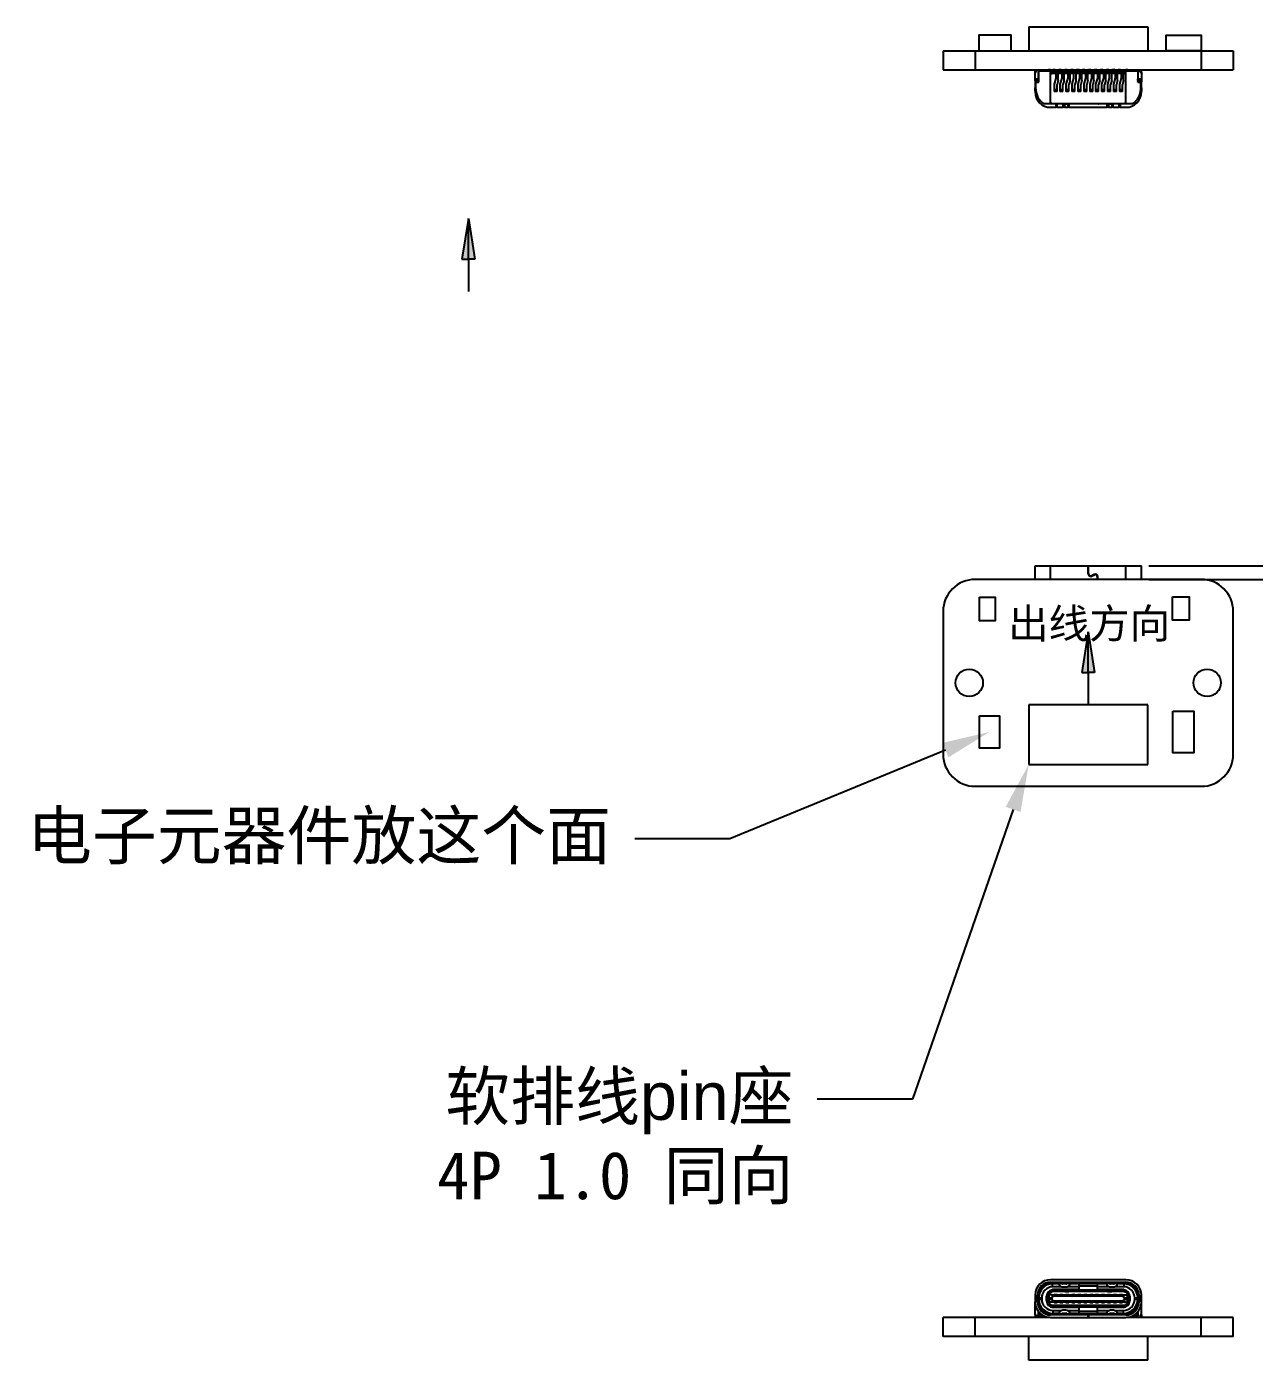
# Model space of a CAD drawing. Header units: millimetres. Extents: x 2210 to 4733, y 577 to 1929.
# Drawn here: x 2210.2 to 2313.4, y 1560.4 to 1673.6 of the extents above; entities that cross this region are included whole.
import ezdxf
from ezdxf import colors
from ezdxf.entities.mleader import LeaderData, LeaderLine
from ezdxf.math import Vec2, Vec3

# ---------------------------------------------------------------- set-up
doc = ezdxf.new("R2010")
doc.units = ezdxf.units.MM
doc.styles.get("Standard").update_dxf_attribs({"font": 'arial.ttf'})
doc.dimstyles.new('ISO-25', dxfattribs={"dimtxt": 2.5, "dimasz": 2.5, "dimexe": 1.25, "dimexo": 0.625, "dimtad": 1, "dimtxsty": 'Standard', "dimcen": 2.5, "dimadec": 0, "dimazin": 0, "dimtfac": 1, "dimtmove": 0, "dimatfit": 3, "dimfxl": 1, "dimarcsym": 0})

# ---------------------------------------------------------------- blocks, each defined once
blk = doc.blocks.new('*D1')
at = {"color": 0, "lineweight": -2, "transparency": 16777216}
for p, q in [((2321.51, 1630.78), (2321.51, 1633.28)), ((2304.52, 1628.28), (2322.76, 1628.28)), ((2321.51, 1628.28), (2321.51, 1627.13)), ((2304.52, 1627.13), (2322.76, 1627.13)), ((2321.51, 1624.63), (2321.51, 1614.6))]:
    blk.add_line(p, q, dxfattribs=at)
at = {"color": 0, "transparency": 16777216}
for points in [[(2321.1, 1630.78), (2321.93, 1630.78), (2321.51, 1628.28)], [(2321.1, 1624.63), (2321.93, 1624.63), (2321.51, 1627.13)]]:
    blk.add_solid(points, dxfattribs=at)
at = {"layer": 'Defpoints', "color": 0, "transparency": 16777216}
for p in [(2303.9, 1628.28), (2303.9, 1627.13), (2321.51, 1627.13)]:
    blk.add_point(p, dxfattribs=at)
at = {"color": 0, "transparency": 16777216, "insert": (2319.38, 1618.37), "char_height": 2.5, "attachment_point": 5, "rotation": 90}
blk.add_mtext('1,15', dxfattribs=at)

msp = doc.modelspace()

# ---------------------------------------------------------------- hatches: boundary and pattern name
h = msp.add_hatch(color=256)
h.dxf.hatch_style = 1
h.paths.add_polyline_path([(2247.305, 1657.484), (2246.765, 1654.039), (2247.305, 1654.039)])
h.paths.add_polyline_path([(2247.305, 1657.484), (2247.305, 1654.039), (2247.836, 1654.039)])
h = msp.add_hatch(color=1)
h.dxf.hatch_style = 1
h.paths.add_polyline_path([(2299.426, 1622.73), (2298.885, 1619.285), (2299.426, 1619.285)])
h.paths.add_polyline_path([(2299.426, 1622.73), (2299.426, 1619.285), (2299.956, 1619.285)])

# ---------------------------------------------------------------- linework, layer by layer
at = {"color": 1, "linetype": 'Continuous', "lineweight": 25}
for p, q in [((2294.426, 1673.578), (2294.426, 1671.578)), ((2294.426, 1673.578), (2304.426, 1673.578)), ((2304.426, 1673.578), (2304.426, 1671.578)), ((2304.426, 1616.57), (2294.426, 1616.57)), ((2294.426, 1616.57), (2294.426, 1611.57)), ((2304.426, 1611.57), (2304.426, 1616.57)), ((2294.426, 1611.57), (2304.426, 1611.57)), ((2294.426, 1561.481), (2294.426, 1563.481)), ((2304.426, 1561.481), (2304.426, 1563.481)), ((2304.426, 1561.481), (2294.426, 1561.481))]:
    msp.add_line(p, q, dxfattribs=at)
at = {"color": 7, "linetype": 'Continuous', "lineweight": 25}
for p, q in [((2287.226, 1671.578), (2287.226, 1669.978)), ((2287.226, 1671.578), (2289.926, 1671.578)), ((2289.926, 1671.578), (2289.926, 1669.978)), ((2289.926, 1671.578), (2308.926, 1671.578)), ((2308.926, 1671.578), (2308.926, 1669.978)), ((2308.926, 1671.578), (2311.626, 1671.578)), ((2311.626, 1671.578), (2311.626, 1669.978)), ((2287.226, 1669.978), (2289.926, 1669.978)), ((2289.926, 1669.978), (2308.926, 1669.978)), ((2308.926, 1669.978), (2311.626, 1669.978)), ((2308.926, 1627.129), (2289.926, 1627.129)), ((2287.226, 1624.429), (2287.226, 1612.429)), ((2311.626, 1612.429), (2311.626, 1624.429)), ((2289.926, 1609.729), (2308.926, 1609.729)), ((2287.226, 1563.481), (2287.226, 1565.081)), ((2289.926, 1565.081), (2287.226, 1565.081)), ((2289.926, 1563.481), (2289.926, 1565.081)), ((2296.206, 1565.081), (2289.926, 1565.081)), ((2308.926, 1565.081), (2302.646, 1565.081)), ((2308.926, 1563.481), (2308.926, 1565.081)), ((2311.626, 1565.081), (2308.926, 1565.081)), ((2311.626, 1563.481), (2311.626, 1565.081)), ((2289.926, 1563.481), (2287.226, 1563.481)), ((2308.926, 1563.481), (2289.926, 1563.481)), ((2311.626, 1563.481), (2308.926, 1563.481))]:
    msp.add_line(p, q, dxfattribs=at)
at = {"color": 5, "linetype": 'Continuous', "lineweight": 25}
for p, q in [((2294.956, 1669.778), (2294.956, 1669.978)), ((2294.956, 1669.218), (2294.956, 1669.778)), ((2294.956, 1669.778), (2295.056, 1669.778)), ((2295.056, 1669.778), (2295.056, 1669.978)), ((2295.256, 1669.218), (2295.256, 1669.978)), ((2295.266, 1668.938), (2295.266, 1669.848)), ((2296.251, 1669.848), (2295.266, 1669.848)), ((2295.501, 1669.948), (2295.401, 1669.848)), ((2295.501, 1669.948), (2295.501, 1669.978)), ((2295.801, 1669.948), (2295.501, 1669.948)), ((2295.801, 1669.978), (2295.801, 1669.948)), ((2295.801, 1669.948), (2295.901, 1669.848)), ((2296.086, 1669.848), (2296.086, 1669.978)), ((2296.251, 1667.118), (2296.251, 1669.848)), ((2296.326, 1669.848), (2296.251, 1669.848)), ((2296.326, 1669.64), (2296.326, 1669.848)), ((2296.426, 1669.678), (2296.326, 1669.678)), ((2296.426, 1669.678), (2296.426, 1669.978)), ((2296.451, 1669.678), (2296.426, 1669.678)), ((2296.451, 1669.828), (2296.451, 1669.978)), ((2296.651, 1669.978), (2296.451, 1669.978)), ((2296.451, 1669.828), (2296.651, 1669.828)), ((2296.451, 1669.737), (2296.451, 1669.828)), ((2296.451, 1669.737), (2296.651, 1669.737)), ((2296.451, 1669.737), (2296.451, 1669.648)), ((2296.451, 1669.648), (2296.451, 1669.648)), ((2296.701, 1669.648), (2296.466, 1669.648)), ((2296.526, 1669.978), (2296.526, 1669.978)), ((2296.626, 1669.978), (2296.626, 1669.978)), ((2296.651, 1669.828), (2296.651, 1669.978)), ((2296.651, 1669.828), (2296.651, 1669.737)), ((2296.651, 1669.648), (2296.651, 1669.737)), ((2296.651, 1669.678), (2296.701, 1669.678)), ((2296.701, 1669.978), (2296.701, 1669.828)), ((2296.901, 1669.828), (2296.701, 1669.828)), ((2296.701, 1669.828), (2296.701, 1669.728)), ((2296.701, 1669.728), (2296.901, 1669.728)), ((2296.701, 1669.728), (2296.701, 1669.278)), ((2296.901, 1669.828), (2296.901, 1669.978)), ((2296.901, 1669.728), (2296.901, 1669.828)), ((2296.901, 1669.075), (2296.901, 1669.728)), ((2296.901, 1669.678), (2296.951, 1669.678)), ((2297.201, 1669.648), (2296.901, 1669.648)), ((2296.943, 1669.648), (2296.926, 1669.678)), ((2296.951, 1669.978), (2296.951, 1669.828)), ((2297.151, 1669.978), (2296.951, 1669.978)), ((2296.951, 1669.828), (2297.151, 1669.828)), ((2296.951, 1669.737), (2296.951, 1669.828)), ((2296.951, 1669.737), (2297.151, 1669.737)), ((2296.951, 1669.737), (2296.951, 1669.648)), ((2297.151, 1669.828), (2297.151, 1669.978)), ((2297.151, 1669.828), (2297.151, 1669.737)), ((2297.151, 1669.648), (2297.151, 1669.737)), ((2297.151, 1669.678), (2297.201, 1669.678)), ((2297.201, 1669.978), (2297.201, 1669.828)), ((2297.401, 1669.828), (2297.201, 1669.828)), ((2297.201, 1669.828), (2297.201, 1669.728)), ((2297.201, 1669.728), (2297.401, 1669.728)), ((2297.201, 1669.728), (2297.201, 1669.278)), ((2297.401, 1669.828), (2297.401, 1669.978)), ((2297.401, 1669.728), (2297.401, 1669.828)), ((2297.401, 1669.075), (2297.401, 1669.728)), ((2297.401, 1669.678), (2297.451, 1669.678)), ((2297.701, 1669.648), (2297.401, 1669.648)), ((2297.651, 1669.978), (2297.451, 1669.978)), ((2297.451, 1669.978), (2297.451, 1669.828)), ((2297.451, 1669.828), (2297.651, 1669.828)), ((2297.451, 1669.737), (2297.451, 1669.828)), ((2297.451, 1669.737), (2297.651, 1669.737)), ((2297.451, 1669.737), (2297.451, 1669.648)), ((2297.651, 1669.828), (2297.651, 1669.978)), ((2297.651, 1669.828), (2297.651, 1669.737)), ((2297.651, 1669.648), (2297.651, 1669.737)), ((2297.651, 1669.678), (2297.701, 1669.678)), ((2297.701, 1669.978), (2297.701, 1669.828)), ((2297.901, 1669.828), (2297.701, 1669.828)), ((2297.701, 1669.828), (2297.701, 1669.728)), ((2297.701, 1669.728), (2297.901, 1669.728)), ((2297.701, 1669.728), (2297.701, 1669.278)), ((2297.901, 1669.828), (2297.901, 1669.978)), ((2297.901, 1669.728), (2297.901, 1669.828)), ((2297.901, 1669.075), (2297.901, 1669.728)), ((2297.901, 1669.678), (2297.951, 1669.678)), ((2298.201, 1669.648), (2297.901, 1669.648)), ((2297.926, 1669.678), (2297.909, 1669.648)), ((2298.151, 1669.978), (2297.951, 1669.978)), ((2297.951, 1669.978), (2297.951, 1669.828)), ((2297.951, 1669.828), (2298.151, 1669.828)), ((2297.951, 1669.737), (2297.951, 1669.828)), ((2297.951, 1669.737), (2298.151, 1669.737)), ((2297.951, 1669.737), (2297.951, 1669.648)), ((2298.151, 1669.828), (2298.151, 1669.978)), ((2298.151, 1669.828), (2298.151, 1669.737)), ((2298.151, 1669.648), (2298.151, 1669.737)), ((2298.151, 1669.678), (2298.201, 1669.678)), ((2298.201, 1669.978), (2298.201, 1669.828)), ((2298.401, 1669.828), (2298.201, 1669.828)), ((2298.201, 1669.828), (2298.201, 1669.728)), ((2298.201, 1669.728), (2298.401, 1669.728)), ((2298.201, 1669.728), (2298.201, 1669.278)), ((2298.401, 1669.828), (2298.401, 1669.978)), ((2298.401, 1669.728), (2298.401, 1669.828)), ((2298.401, 1669.075), (2298.401, 1669.728)), ((2298.401, 1669.678), (2298.451, 1669.678)), ((2298.701, 1669.648), (2298.401, 1669.648)), ((2298.451, 1669.978), (2298.451, 1669.828)), ((2298.651, 1669.978), (2298.451, 1669.978)), ((2298.451, 1669.828), (2298.651, 1669.828)), ((2298.451, 1669.737), (2298.451, 1669.828)), ((2298.451, 1669.737), (2298.651, 1669.737)), ((2298.451, 1669.737), (2298.451, 1669.648)), ((2298.651, 1669.828), (2298.651, 1669.978)), ((2298.651, 1669.828), (2298.651, 1669.737)), ((2298.651, 1669.648), (2298.651, 1669.737)), ((2298.651, 1669.678), (2298.701, 1669.678)), ((2298.701, 1669.978), (2298.701, 1669.828)), ((2298.901, 1669.828), (2298.701, 1669.828)), ((2298.701, 1669.828), (2298.701, 1669.728)), ((2298.701, 1669.728), (2298.901, 1669.728)), ((2298.701, 1669.728), (2298.701, 1669.278)), ((2298.901, 1669.828), (2298.901, 1669.978)), ((2298.901, 1669.728), (2298.901, 1669.828)), ((2298.901, 1669.075), (2298.901, 1669.728)), ((2298.901, 1669.678), (2298.951, 1669.678)), ((2299.201, 1669.648), (2298.901, 1669.648)), ((2299.151, 1669.978), (2298.951, 1669.978)), ((2298.951, 1669.978), (2298.951, 1669.828)), ((2298.951, 1669.828), (2299.151, 1669.828)), ((2298.951, 1669.737), (2298.951, 1669.828)), ((2298.951, 1669.737), (2299.151, 1669.737)), ((2298.951, 1669.737), (2298.951, 1669.648)), ((2299.151, 1669.828), (2299.151, 1669.978)), ((2299.151, 1669.828), (2299.151, 1669.737)), ((2299.151, 1669.648), (2299.151, 1669.737)), ((2299.151, 1669.678), (2299.201, 1669.678)), ((2299.201, 1669.978), (2299.201, 1669.828)), ((2299.401, 1669.828), (2299.201, 1669.828)), ((2299.201, 1669.828), (2299.201, 1669.728)), ((2299.201, 1669.728), (2299.401, 1669.728)), ((2299.201, 1669.728), (2299.201, 1669.278)), ((2299.401, 1669.828), (2299.401, 1669.978)), ((2299.401, 1669.728), (2299.401, 1669.828)), ((2299.401, 1669.075), (2299.401, 1669.728)), ((2299.401, 1669.678), (2299.406, 1669.678)), ((2299.701, 1669.648), (2299.401, 1669.648)), ((2299.406, 1669.978), (2299.406, 1669.678)), ((2299.446, 1669.678), (2299.406, 1669.678)), ((2299.446, 1669.678), (2299.446, 1669.978)), ((2299.446, 1669.678), (2299.451, 1669.678)), ((2299.451, 1669.978), (2299.451, 1669.828)), ((2299.651, 1669.978), (2299.451, 1669.978)), ((2299.451, 1669.828), (2299.651, 1669.828)), ((2299.451, 1669.737), (2299.451, 1669.828)), ((2299.451, 1669.737), (2299.651, 1669.737)), ((2299.451, 1669.737), (2299.451, 1669.648)), ((2299.651, 1669.828), (2299.651, 1669.978)), ((2299.651, 1669.828), (2299.651, 1669.737)), ((2299.651, 1669.648), (2299.651, 1669.737)), ((2299.651, 1669.678), (2299.701, 1669.678)), ((2299.701, 1669.978), (2299.701, 1669.828)), ((2299.901, 1669.828), (2299.701, 1669.828)), ((2299.701, 1669.828), (2299.701, 1669.728)), ((2299.701, 1669.728), (2299.901, 1669.728)), ((2299.701, 1669.728), (2299.701, 1669.278)), ((2299.901, 1669.828), (2299.901, 1669.978)), ((2299.901, 1669.728), (2299.901, 1669.828)), ((2299.901, 1669.075), (2299.901, 1669.728)), ((2299.901, 1669.678), (2299.951, 1669.678)), ((2300.201, 1669.648), (2299.901, 1669.648)), ((2299.951, 1669.978), (2299.951, 1669.828)), ((2300.151, 1669.978), (2299.951, 1669.978)), ((2299.951, 1669.828), (2300.151, 1669.828)), ((2299.951, 1669.737), (2299.951, 1669.828)), ((2299.951, 1669.737), (2300.151, 1669.737)), ((2299.951, 1669.737), (2299.951, 1669.648)), ((2300.151, 1669.828), (2300.151, 1669.978)), ((2300.151, 1669.828), (2300.151, 1669.737)), ((2300.151, 1669.648), (2300.151, 1669.737)), ((2300.151, 1669.678), (2300.201, 1669.678)), ((2300.201, 1669.978), (2300.201, 1669.828)), ((2300.401, 1669.828), (2300.201, 1669.828)), ((2300.201, 1669.828), (2300.201, 1669.728)), ((2300.201, 1669.728), (2300.401, 1669.728)), ((2300.201, 1669.728), (2300.201, 1669.278)), ((2300.401, 1669.828), (2300.401, 1669.978)), ((2300.401, 1669.728), (2300.401, 1669.828)), ((2300.401, 1669.075), (2300.401, 1669.728)), ((2300.401, 1669.678), (2300.451, 1669.678)), ((2300.701, 1669.648), (2300.401, 1669.648)), ((2300.451, 1669.978), (2300.451, 1669.828)), ((2300.651, 1669.978), (2300.451, 1669.978)), ((2300.451, 1669.828), (2300.651, 1669.828)), ((2300.451, 1669.737), (2300.451, 1669.828)), ((2300.451, 1669.737), (2300.651, 1669.737)), ((2300.451, 1669.737), (2300.451, 1669.648)), ((2300.651, 1669.828), (2300.651, 1669.978)), ((2300.651, 1669.828), (2300.651, 1669.737)), ((2300.651, 1669.648), (2300.651, 1669.737)), ((2300.651, 1669.678), (2300.701, 1669.678)), ((2300.701, 1669.978), (2300.701, 1669.828)), ((2300.901, 1669.828), (2300.701, 1669.828)), ((2300.701, 1669.828), (2300.701, 1669.728)), ((2300.701, 1669.728), (2300.901, 1669.728)), ((2300.701, 1669.728), (2300.701, 1669.278)), ((2300.901, 1669.828), (2300.901, 1669.978)), ((2300.901, 1669.728), (2300.901, 1669.828)), ((2300.901, 1669.075), (2300.901, 1669.728)), ((2300.901, 1669.678), (2300.951, 1669.678)), ((2301.201, 1669.648), (2300.901, 1669.648)), ((2300.943, 1669.648), (2300.926, 1669.678)), ((2300.951, 1669.978), (2300.951, 1669.828)), ((2301.151, 1669.978), (2300.951, 1669.978)), ((2300.951, 1669.828), (2301.151, 1669.828)), ((2300.951, 1669.737), (2300.951, 1669.828)), ((2300.951, 1669.737), (2301.151, 1669.737)), ((2300.951, 1669.737), (2300.951, 1669.648)), ((2301.151, 1669.828), (2301.151, 1669.978)), ((2301.151, 1669.828), (2301.151, 1669.737)), ((2301.151, 1669.648), (2301.151, 1669.737)), ((2301.151, 1669.678), (2301.201, 1669.678)), ((2301.201, 1669.978), (2301.201, 1669.828)), ((2301.401, 1669.828), (2301.201, 1669.828)), ((2301.201, 1669.828), (2301.201, 1669.728)), ((2301.201, 1669.728), (2301.401, 1669.728)), ((2301.201, 1669.728), (2301.201, 1669.278)), ((2301.401, 1669.828), (2301.401, 1669.978)), ((2301.401, 1669.728), (2301.401, 1669.828)), ((2301.401, 1669.075), (2301.401, 1669.728)), ((2301.401, 1669.678), (2301.451, 1669.678)), ((2301.701, 1669.648), (2301.401, 1669.648)), ((2301.651, 1669.978), (2301.451, 1669.978)), ((2301.451, 1669.978), (2301.451, 1669.828)), ((2301.451, 1669.828), (2301.651, 1669.828)), ((2301.451, 1669.737), (2301.451, 1669.828)), ((2301.451, 1669.737), (2301.651, 1669.737)), ((2301.451, 1669.737), (2301.451, 1669.648)), ((2301.651, 1669.828), (2301.651, 1669.978)), ((2301.651, 1669.828), (2301.651, 1669.737)), ((2301.651, 1669.648), (2301.651, 1669.737)), ((2301.651, 1669.678), (2301.701, 1669.678)), ((2301.701, 1669.978), (2301.701, 1669.828)), ((2301.901, 1669.828), (2301.701, 1669.828)), ((2301.701, 1669.828), (2301.701, 1669.728)), ((2301.701, 1669.728), (2301.901, 1669.728)), ((2301.701, 1669.728), (2301.701, 1669.278)), ((2301.901, 1669.828), (2301.901, 1669.978)), ((2301.901, 1669.728), (2301.901, 1669.828)), ((2301.901, 1669.075), (2301.901, 1669.728)), ((2301.901, 1669.678), (2301.951, 1669.678)), ((2302.201, 1669.648), (2301.901, 1669.648)), ((2301.926, 1669.678), (2301.909, 1669.648)), ((2302.151, 1669.978), (2301.951, 1669.978)), ((2301.951, 1669.978), (2301.951, 1669.828)), ((2301.951, 1669.828), (2302.151, 1669.828)), ((2301.951, 1669.737), (2301.951, 1669.828)), ((2301.951, 1669.737), (2302.151, 1669.737)), ((2301.951, 1669.737), (2301.951, 1669.648)), ((2302.151, 1669.828), (2302.151, 1669.978)), ((2302.151, 1669.828), (2302.151, 1669.737)), ((2302.151, 1669.648), (2302.151, 1669.737)), ((2302.151, 1669.678), (2302.201, 1669.678)), ((2302.201, 1669.978), (2302.201, 1669.828)), ((2302.401, 1669.828), (2302.201, 1669.828)), ((2302.201, 1669.828), (2302.201, 1669.728)), ((2302.201, 1669.728), (2302.401, 1669.728)), ((2302.201, 1669.728), (2302.201, 1669.278)), ((2302.401, 1669.828), (2302.401, 1669.978)), ((2302.401, 1669.728), (2302.401, 1669.828)), ((2302.401, 1669.075), (2302.401, 1669.728)), ((2302.426, 1669.678), (2302.401, 1669.678)), ((2302.426, 1669.978), (2302.426, 1669.678)), ((2302.526, 1669.678), (2302.426, 1669.678)), ((2302.526, 1669.64), (2302.526, 1669.848)), ((2302.601, 1669.848), (2302.526, 1669.848)), ((2303.586, 1669.848), (2302.601, 1669.848)), ((2302.601, 1667.118), (2302.601, 1669.848)), ((2302.766, 1669.978), (2302.766, 1669.848)), ((2303.051, 1669.948), (2302.951, 1669.848)), ((2303.051, 1669.948), (2303.051, 1669.978)), ((2303.351, 1669.948), (2303.051, 1669.948)), ((2303.351, 1669.978), (2303.351, 1669.948)), ((2303.451, 1669.848), (2303.351, 1669.948)), ((2303.586, 1669.848), (2303.586, 1668.938)), ((2303.596, 1669.978), (2303.596, 1669.218)), ((2303.796, 1669.778), (2303.796, 1669.978)), ((2303.796, 1669.778), (2303.896, 1669.778)), ((2303.896, 1669.778), (2303.896, 1669.978)), ((2303.896, 1669.778), (2303.896, 1669.218)), ((2294.956, 1669.218), (2295.256, 1669.218)), ((2294.956, 1669.068), (2294.956, 1669.218)), ((2295.256, 1669.068), (2294.956, 1669.068)), ((2294.956, 1669.068), (2294.956, 1668.968)), ((2295.256, 1668.968), (2294.956, 1668.968)), ((2294.956, 1668.968), (2294.956, 1668.468)), ((2294.956, 1668.468), (2295.016, 1668.468)), ((2294.956, 1668.368), (2294.956, 1668.468)), ((2294.956, 1668.368), (2295.016, 1668.368)), ((2294.956, 1668.168), (2294.956, 1668.368)), ((2295.016, 1668.348), (2295.016, 1668.938)), ((2295.016, 1668.938), (2295.266, 1668.938)), ((2295.256, 1669.218), (2295.256, 1669.068)), ((2295.256, 1669.068), (2295.256, 1668.968)), ((2295.256, 1668.968), (2295.256, 1668.938)), ((2296.701, 1669.278), (2296.551, 1668.778)), ((2296.551, 1668.778), (2296.551, 1668.298)), ((2296.901, 1669.075), (2296.801, 1668.741)), ((2296.801, 1668.298), (2296.801, 1668.741)), ((2297.201, 1669.278), (2297.051, 1668.778)), ((2297.051, 1668.778), (2297.051, 1668.298)), ((2297.401, 1669.075), (2297.301, 1668.741)), ((2297.301, 1668.298), (2297.301, 1668.741)), ((2297.701, 1669.278), (2297.551, 1668.778)), ((2297.551, 1668.778), (2297.551, 1668.298)), ((2297.901, 1669.075), (2297.801, 1668.741)), ((2297.801, 1668.298), (2297.801, 1668.741)), ((2298.201, 1669.278), (2298.051, 1668.778)), ((2298.051, 1668.778), (2298.051, 1668.298)), ((2298.401, 1669.075), (2298.301, 1668.741)), ((2298.301, 1668.298), (2298.301, 1668.741)), ((2298.701, 1669.278), (2298.551, 1668.778)), ((2298.551, 1668.778), (2298.551, 1668.298)), ((2298.901, 1669.075), (2298.801, 1668.741)), ((2298.801, 1668.298), (2298.801, 1668.741)), ((2299.201, 1669.278), (2299.051, 1668.778)), ((2299.051, 1668.778), (2299.051, 1668.298)), ((2299.401, 1669.075), (2299.301, 1668.741)), ((2299.301, 1668.298), (2299.301, 1668.741)), ((2299.701, 1669.278), (2299.551, 1668.778)), ((2299.551, 1668.778), (2299.551, 1668.298)), ((2299.901, 1669.075), (2299.801, 1668.741)), ((2299.801, 1668.298), (2299.801, 1668.741)), ((2300.201, 1669.278), (2300.051, 1668.778)), ((2300.051, 1668.778), (2300.051, 1668.298)), ((2300.401, 1669.075), (2300.301, 1668.741)), ((2300.301, 1668.298), (2300.301, 1668.741)), ((2300.701, 1669.278), (2300.551, 1668.778)), ((2300.551, 1668.778), (2300.551, 1668.298)), ((2300.901, 1669.075), (2300.801, 1668.741)), ((2300.801, 1668.298), (2300.801, 1668.741)), ((2301.201, 1669.278), (2301.051, 1668.778)), ((2301.051, 1668.778), (2301.051, 1668.298)), ((2301.401, 1669.075), (2301.301, 1668.741)), ((2301.301, 1668.298), (2301.301, 1668.741)), ((2301.701, 1669.278), (2301.551, 1668.778)), ((2301.551, 1668.778), (2301.551, 1668.298)), ((2301.901, 1669.075), (2301.801, 1668.741)), ((2301.801, 1668.298), (2301.801, 1668.741)), ((2302.201, 1669.278), (2302.051, 1668.778)), ((2302.051, 1668.778), (2302.051, 1668.298)), ((2302.401, 1669.075), (2302.301, 1668.741)), ((2302.301, 1668.298), (2302.301, 1668.741)), ((2303.586, 1668.938), (2303.836, 1668.938)), ((2303.596, 1669.218), (2303.896, 1669.218)), ((2303.596, 1669.068), (2303.596, 1669.218)), ((2303.896, 1669.068), (2303.596, 1669.068)), ((2303.596, 1669.068), (2303.596, 1668.968)), ((2303.596, 1668.968), (2303.896, 1668.968)), ((2303.596, 1668.938), (2303.596, 1668.968)), ((2303.836, 1668.348), (2303.836, 1668.938)), ((2303.836, 1668.468), (2303.896, 1668.468)), ((2303.836, 1668.368), (2303.896, 1668.368)), ((2303.896, 1669.218), (2303.896, 1669.068)), ((2303.896, 1669.068), (2303.896, 1668.968)), ((2303.896, 1668.468), (2303.896, 1668.968)), ((2303.896, 1668.468), (2303.896, 1668.368)), ((2303.896, 1668.368), (2303.896, 1668.168)), ((2295.027, 1668.168), (2294.956, 1668.168)), ((2294.956, 1668.168), (2294.956, 1668.118)), ((2296.801, 1668.298), (2296.551, 1668.298)), ((2296.551, 1668.298), (2296.551, 1668.135)), ((2296.801, 1668.135), (2296.551, 1668.135)), ((2296.801, 1668.135), (2296.801, 1668.298)), ((2297.301, 1668.298), (2297.051, 1668.298)), ((2297.051, 1668.298), (2297.051, 1668.135)), ((2297.301, 1668.135), (2297.051, 1668.135)), ((2297.301, 1668.135), (2297.301, 1668.298)), ((2297.551, 1668.298), (2297.551, 1668.135)), ((2297.801, 1668.298), (2297.551, 1668.298)), ((2297.801, 1668.135), (2297.551, 1668.135)), ((2297.801, 1668.135), (2297.801, 1668.298)), ((2298.301, 1668.298), (2298.051, 1668.298)), ((2298.051, 1668.298), (2298.051, 1668.135)), ((2298.301, 1668.135), (2298.051, 1668.135)), ((2298.301, 1668.135), (2298.301, 1668.298)), ((2298.801, 1668.298), (2298.551, 1668.298)), ((2298.551, 1668.298), (2298.551, 1668.135)), ((2298.801, 1668.135), (2298.551, 1668.135)), ((2298.801, 1668.135), (2298.801, 1668.298)), ((2299.051, 1668.298), (2299.051, 1668.135)), ((2299.301, 1668.298), (2299.051, 1668.298)), ((2299.301, 1668.135), (2299.051, 1668.135)), ((2299.301, 1668.135), (2299.301, 1668.298)), ((2299.551, 1668.298), (2299.551, 1668.135)), ((2299.801, 1668.298), (2299.551, 1668.298)), ((2299.801, 1668.135), (2299.551, 1668.135)), ((2299.801, 1668.135), (2299.801, 1668.298)), ((2300.051, 1668.298), (2300.051, 1668.135)), ((2300.301, 1668.298), (2300.051, 1668.298)), ((2300.301, 1668.135), (2300.051, 1668.135)), ((2300.301, 1668.135), (2300.301, 1668.298)), ((2300.551, 1668.298), (2300.551, 1668.135)), ((2300.801, 1668.298), (2300.551, 1668.298)), ((2300.801, 1668.135), (2300.551, 1668.135)), ((2300.801, 1668.135), (2300.801, 1668.298)), ((2301.051, 1668.298), (2301.051, 1668.135)), ((2301.301, 1668.298), (2301.051, 1668.298)), ((2301.301, 1668.135), (2301.051, 1668.135)), ((2301.301, 1668.135), (2301.301, 1668.298)), ((2301.801, 1668.298), (2301.551, 1668.298)), ((2301.551, 1668.298), (2301.551, 1668.135)), ((2301.801, 1668.135), (2301.551, 1668.135)), ((2301.801, 1668.135), (2301.801, 1668.298)), ((2302.301, 1668.298), (2302.051, 1668.298)), ((2302.051, 1668.298), (2302.051, 1668.135)), ((2302.301, 1668.135), (2302.051, 1668.135)), ((2302.301, 1668.135), (2302.301, 1668.298)), ((2303.896, 1668.168), (2303.825, 1668.168)), ((2303.896, 1668.118), (2303.896, 1668.168)), ((2296.251, 1667.118), (2295.698, 1667.118)), ((2296.726, 1667.118), (2296.256, 1667.118)), ((2296.256, 1666.818), (2296.726, 1666.818)), ((2296.431, 1667.118), (2296.431, 1667.148)), ((2302.421, 1667.118), (2296.431, 1667.118)), ((2296.726, 1666.818), (2296.726, 1667.118)), ((2296.726, 1667.118), (2296.826, 1667.118)), ((2296.826, 1666.818), (2296.726, 1666.818)), ((2296.826, 1666.818), (2296.826, 1667.118)), ((2297.326, 1667.118), (2296.826, 1667.118)), ((2296.826, 1666.818), (2297.326, 1666.818)), ((2296.926, 1667.118), (2296.926, 1667.118)), ((2297.326, 1666.818), (2297.326, 1667.118)), ((2297.326, 1667.118), (2297.426, 1667.118)), ((2297.426, 1666.818), (2297.326, 1666.818)), ((2297.426, 1667.118), (2297.426, 1666.818)), ((2297.426, 1667.118), (2297.726, 1667.118)), ((2297.426, 1666.818), (2297.726, 1666.818)), ((2297.451, 1667.118), (2297.451, 1667.118)), ((2297.686, 1667.118), (2297.685, 1667.118)), ((2297.726, 1666.818), (2297.726, 1667.118)), ((2297.726, 1667.118), (2297.826, 1667.118)), ((2297.826, 1666.818), (2297.726, 1666.818)), ((2301.026, 1667.118), (2297.826, 1667.118)), ((2297.826, 1666.818), (2297.826, 1667.118)), ((2297.826, 1666.818), (2301.026, 1666.818)), ((2301.026, 1666.818), (2301.026, 1667.118)), ((2301.026, 1667.118), (2301.126, 1667.118)), ((2301.126, 1666.818), (2301.026, 1666.818)), ((2301.126, 1667.118), (2301.126, 1666.818)), ((2301.126, 1667.118), (2301.426, 1667.118)), ((2301.126, 1666.818), (2301.426, 1666.818)), ((2301.167, 1667.118), (2301.166, 1667.118)), ((2301.401, 1667.118), (2301.401, 1667.118)), ((2301.426, 1666.818), (2301.426, 1667.118)), ((2301.426, 1667.118), (2301.526, 1667.118)), ((2301.526, 1666.818), (2301.426, 1666.818)), ((2302.026, 1667.118), (2301.526, 1667.118)), ((2301.526, 1666.818), (2301.526, 1667.118)), ((2301.526, 1666.818), (2302.026, 1666.818)), ((2301.926, 1667.118), (2301.926, 1667.118)), ((2302.026, 1666.818), (2302.026, 1667.118)), ((2302.026, 1667.118), (2302.126, 1667.118)), ((2302.126, 1666.818), (2302.026, 1666.818)), ((2302.126, 1667.118), (2302.126, 1666.818)), ((2302.596, 1667.118), (2302.126, 1667.118)), ((2302.126, 1666.818), (2302.596, 1666.818)), ((2302.421, 1667.118), (2302.421, 1667.148)), ((2303.154, 1667.118), (2302.601, 1667.118)), ((2294.956, 1628.279), (2296.256, 1628.279)), ((2294.956, 1627.129), (2294.956, 1628.279)), ((2296.256, 1628.279), (2299.406, 1628.279)), ((2296.256, 1627.129), (2296.256, 1628.279)), ((2299.406, 1628.279), (2299.406, 1627.621)), ((2299.406, 1628.279), (2299.446, 1628.279)), ((2299.406, 1628.029), (2299.446, 1628.029)), ((2299.446, 1627.929), (2299.406, 1627.929)), ((2299.446, 1628.279), (2302.596, 1628.279)), ((2299.446, 1627.621), (2299.446, 1628.279)), ((2302.596, 1628.279), (2303.896, 1628.279)), ((2302.596, 1627.129), (2302.596, 1628.279)), ((2303.896, 1627.129), (2303.896, 1628.279)), ((2299.926, 1627.552), (2299.746, 1627.448)), ((2299.766, 1627.413), (2299.946, 1627.517)), ((2300.186, 1627.379), (2300.186, 1627.129)), ((2300.226, 1627.129), (2300.226, 1627.379)), ((2296.251, 1567.941), (2296.251, 1567.892)), ((2302.596, 1568.241), (2296.256, 1568.241)), ((2296.256, 1568.041), (2296.256, 1567.941)), ((2296.256, 1568.041), (2302.596, 1568.041)), ((2302.596, 1567.941), (2296.256, 1567.941)), ((2296.431, 1567.941), (2296.431, 1567.911)), ((2296.431, 1567.941), (2296.926, 1567.941)), ((2296.943, 1567.911), (2296.431, 1567.911)), ((2297.185, 1567.661), (2296.431, 1567.661)), ((2296.926, 1567.941), (2296.998, 1567.816)), ((2297.215, 1567.941), (2297.637, 1567.941)), ((2297.61, 1567.911), (2297.242, 1567.911)), ((2297.551, 1567.891), (2297.301, 1567.891)), ((2297.301, 1567.641), (2297.551, 1567.641)), ((2297.451, 1567.941), (2297.451, 1567.941)), ((2298.676, 1567.661), (2297.667, 1567.661)), ((2297.854, 1567.816), (2297.926, 1567.941)), ((2300.943, 1567.911), (2297.908, 1567.911)), ((2297.926, 1567.941), (2300.926, 1567.941)), ((2300.176, 1567.908), (2298.676, 1567.908)), ((2298.676, 1567.708), (2298.676, 1567.908)), ((2300.176, 1567.708), (2298.676, 1567.708)), ((2298.676, 1567.358), (2298.676, 1567.708)), ((2300.176, 1567.908), (2300.176, 1567.708)), ((2300.176, 1567.708), (2300.176, 1567.358)), ((2301.185, 1567.661), (2300.176, 1567.661)), ((2300.926, 1567.941), (2300.998, 1567.816)), ((2301.215, 1567.941), (2301.637, 1567.941)), ((2301.61, 1567.911), (2301.242, 1567.911)), ((2301.551, 1567.891), (2301.301, 1567.891)), ((2301.301, 1567.641), (2301.551, 1567.641)), ((2301.401, 1567.941), (2301.401, 1567.941)), ((2302.421, 1567.661), (2301.667, 1567.661)), ((2301.854, 1567.816), (2301.926, 1567.941)), ((2302.421, 1567.911), (2301.908, 1567.911)), ((2301.926, 1567.941), (2302.421, 1567.941)), ((2302.421, 1567.941), (2302.421, 1567.911)), ((2302.596, 1568.041), (2302.596, 1567.941)), ((2302.601, 1567.892), (2302.601, 1567.941)), ((2294.956, 1566.941), (2294.956, 1566.381)), ((2295.156, 1566.381), (2295.156, 1566.941)), ((2295.156, 1566.941), (2295.256, 1566.941)), ((2295.256, 1566.941), (2295.256, 1566.381)), ((2295.256, 1566.731), (2295.266, 1566.731)), ((2295.256, 1566.631), (2295.266, 1566.631)), ((2295.266, 1566.531), (2295.256, 1566.531)), ((2295.266, 1566.711), (2295.516, 1566.711)), ((2295.266, 1566.611), (2295.266, 1566.711)), ((2295.266, 1566.611), (2295.516, 1566.611)), ((2295.266, 1566.611), (2295.266, 1566.24)), ((2295.516, 1566.711), (2295.516, 1566.611)), ((2296.081, 1566.861), (2295.931, 1566.861)), ((2295.931, 1566.461), (2295.931, 1566.861)), ((2296.081, 1566.461), (2295.931, 1566.461)), ((2296.094, 1566.961), (2296.081, 1566.861)), ((2296.081, 1566.736), (2296.081, 1566.861)), ((2296.081, 1566.586), (2296.081, 1566.736)), ((2296.081, 1566.736), (2296.381, 1566.736)), ((2296.381, 1566.586), (2296.081, 1566.586)), ((2296.081, 1566.461), (2296.081, 1566.586)), ((2296.081, 1566.461), (2296.094, 1566.361)), ((2296.094, 1566.961), (2296.131, 1566.961)), ((2296.131, 1566.736), (2296.131, 1566.961)), ((2296.391, 1566.961), (2296.131, 1566.961)), ((2296.131, 1566.361), (2296.131, 1566.586)), ((2296.381, 1566.586), (2296.381, 1566.736)), ((2296.381, 1566.736), (2296.431, 1566.736)), ((2296.381, 1566.586), (2296.431, 1566.586)), ((2296.431, 1566.861), (2296.391, 1566.961)), ((2296.391, 1566.961), (2302.461, 1566.961)), ((2296.391, 1566.361), (2296.431, 1566.461)), ((2298.676, 1567.409), (2296.431, 1567.409)), ((2302.421, 1567.258), (2296.431, 1567.258)), ((2296.431, 1566.736), (2296.431, 1566.861)), ((2302.421, 1566.861), (2296.431, 1566.861)), ((2296.431, 1566.461), (2296.431, 1566.586)), ((2296.431, 1566.461), (2302.421, 1566.461)), ((2296.551, 1567.011), (2296.801, 1567.011)), ((2296.551, 1566.961), (2296.551, 1567.011)), ((2296.801, 1567.011), (2296.801, 1566.961)), ((2297.051, 1567.011), (2297.301, 1567.011)), ((2297.051, 1566.961), (2297.051, 1567.011)), ((2297.301, 1567.011), (2297.301, 1566.961)), ((2297.451, 1567.258), (2297.451, 1567.266)), ((2297.451, 1567.266), (2297.801, 1567.266)), ((2297.551, 1567.011), (2297.801, 1567.011)), ((2297.551, 1566.961), (2297.551, 1567.011)), ((2297.801, 1567.266), (2297.801, 1567.258)), ((2297.801, 1567.011), (2297.801, 1566.961)), ((2298.051, 1567.011), (2298.301, 1567.011)), ((2298.051, 1566.961), (2298.051, 1567.011)), ((2298.301, 1567.011), (2298.301, 1566.961)), ((2298.551, 1567.011), (2298.801, 1567.011)), ((2298.551, 1566.961), (2298.551, 1567.011)), ((2300.176, 1567.358), (2298.676, 1567.358)), ((2298.676, 1567.258), (2298.676, 1567.358)), ((2298.801, 1567.011), (2298.801, 1566.961)), ((2299.051, 1567.011), (2299.301, 1567.011)), ((2299.051, 1566.961), (2299.051, 1567.011)), ((2299.301, 1567.011), (2299.301, 1566.961)), ((2299.551, 1567.011), (2299.801, 1567.011)), ((2299.551, 1566.961), (2299.551, 1567.011)), ((2299.801, 1567.011), (2299.801, 1566.961)), ((2300.051, 1567.011), (2300.301, 1567.011)), ((2300.051, 1566.961), (2300.051, 1567.011)), ((2302.421, 1567.409), (2300.176, 1567.409)), ((2300.176, 1567.358), (2300.176, 1567.258)), ((2300.301, 1567.011), (2300.301, 1566.961)), ((2300.551, 1567.011), (2300.801, 1567.011)), ((2300.551, 1566.961), (2300.551, 1567.011)), ((2300.801, 1567.011), (2300.801, 1566.961)), ((2301.051, 1567.266), (2301.401, 1567.266)), ((2301.051, 1567.258), (2301.051, 1567.266)), ((2301.051, 1567.011), (2301.301, 1567.011)), ((2301.051, 1566.961), (2301.051, 1567.011)), ((2301.301, 1567.011), (2301.301, 1566.961)), ((2301.401, 1567.266), (2301.401, 1567.258)), ((2301.551, 1567.011), (2301.801, 1567.011)), ((2301.551, 1566.961), (2301.551, 1567.011)), ((2301.801, 1567.011), (2301.801, 1566.961)), ((2302.051, 1567.011), (2302.301, 1567.011)), ((2302.051, 1566.961), (2302.051, 1567.011)), ((2302.301, 1567.011), (2302.301, 1566.961)), ((2302.421, 1566.861), (2302.461, 1566.961)), ((2302.421, 1566.736), (2302.421, 1566.861)), ((2302.471, 1566.736), (2302.421, 1566.736)), ((2302.471, 1566.586), (2302.421, 1566.586)), ((2302.421, 1566.461), (2302.421, 1566.586)), ((2302.461, 1566.361), (2302.421, 1566.461)), ((2302.461, 1566.961), (2302.721, 1566.961)), ((2302.461, 1566.461), (2302.461, 1566.361)), ((2302.461, 1566.461), (2302.471, 1566.461)), ((2302.471, 1566.586), (2302.471, 1566.736)), ((2302.471, 1566.736), (2302.771, 1566.736)), ((2302.771, 1566.586), (2302.471, 1566.586)), ((2302.471, 1566.461), (2302.471, 1566.361)), ((2302.721, 1566.736), (2302.721, 1566.961)), ((2302.721, 1566.961), (2302.758, 1566.961)), ((2302.721, 1566.361), (2302.721, 1566.586)), ((2302.771, 1566.861), (2302.758, 1566.961)), ((2302.758, 1566.361), (2302.771, 1566.461)), ((2302.771, 1566.736), (2302.771, 1566.861)), ((2302.921, 1566.861), (2302.771, 1566.861)), ((2302.771, 1566.586), (2302.771, 1566.736)), ((2302.771, 1566.461), (2302.771, 1566.586)), ((2302.921, 1566.461), (2302.771, 1566.461)), ((2302.921, 1566.861), (2302.921, 1566.461)), ((2303.336, 1566.611), (2303.336, 1566.711)), ((2303.336, 1566.711), (2303.586, 1566.711)), ((2303.336, 1566.611), (2303.586, 1566.611)), ((2303.586, 1566.731), (2303.596, 1566.731)), ((2303.586, 1566.711), (2303.586, 1566.611)), ((2303.586, 1566.631), (2303.596, 1566.631)), ((2303.586, 1566.611), (2303.586, 1566.24)), ((2303.596, 1566.531), (2303.586, 1566.531)), ((2303.696, 1566.941), (2303.596, 1566.941)), ((2303.596, 1566.381), (2303.596, 1566.941)), ((2303.696, 1566.941), (2303.696, 1566.381)), ((2303.896, 1566.381), (2303.896, 1566.941)), ((2294.956, 1565.281), (2294.956, 1566.381)), ((2295.156, 1566.381), (2295.256, 1566.381)), ((2295.256, 1565.081), (2295.256, 1565.551)), ((2295.266, 1565.539), (2295.266, 1565.211)), ((2295.366, 1566.132), (2295.366, 1565.925)), ((2295.366, 1565.434), (2295.366, 1565.211)), ((2296.131, 1566.361), (2296.094, 1566.361)), ((2296.391, 1566.361), (2296.131, 1566.361)), ((2296.256, 1565.281), (2296.256, 1565.381)), ((2296.256, 1565.381), (2299.406, 1565.381)), ((2296.326, 1565.419), (2296.326, 1565.381)), ((2302.461, 1566.361), (2296.391, 1566.361)), ((2302.421, 1566.064), (2296.431, 1566.064)), ((2296.431, 1566.061), (2296.431, 1566.064)), ((2302.421, 1566.061), (2296.431, 1566.061)), ((2296.451, 1565.411), (2296.451, 1565.381)), ((2296.451, 1565.411), (2296.451, 1565.411)), ((2296.466, 1565.661), (2297.185, 1565.661)), ((2296.466, 1565.411), (2296.466, 1565.661)), ((2296.943, 1565.411), (2296.466, 1565.411)), ((2296.481, 1565.911), (2296.481, 1566.061)), ((2298.676, 1565.911), (2296.481, 1565.911)), ((2296.551, 1566.311), (2296.551, 1566.361)), ((2296.801, 1566.311), (2296.551, 1566.311)), ((2296.651, 1565.381), (2296.651, 1565.411)), ((2296.701, 1565.411), (2296.701, 1565.381)), ((2296.801, 1566.361), (2296.801, 1566.311)), ((2296.901, 1565.381), (2296.901, 1565.411)), ((2296.998, 1565.506), (2296.926, 1565.381)), ((2297.051, 1566.311), (2297.051, 1566.361)), ((2297.301, 1566.311), (2297.051, 1566.311)), ((2297.611, 1565.411), (2297.241, 1565.411)), ((2297.301, 1566.361), (2297.301, 1566.311)), ((2297.551, 1565.681), (2297.301, 1565.681)), ((2297.301, 1565.431), (2297.551, 1565.431)), ((2297.401, 1565.381), (2297.401, 1565.411)), ((2297.451, 1566.053), (2297.451, 1566.061)), ((2297.801, 1566.053), (2297.451, 1566.053)), ((2297.451, 1565.381), (2297.451, 1565.411)), ((2297.551, 1566.311), (2297.551, 1566.361)), ((2297.801, 1566.311), (2297.551, 1566.311)), ((2297.667, 1565.661), (2298.676, 1565.661)), ((2297.801, 1566.361), (2297.801, 1566.311)), ((2297.801, 1566.061), (2297.801, 1566.053)), ((2297.926, 1565.381), (2297.854, 1565.506)), ((2298.676, 1565.411), (2297.909, 1565.411)), ((2297.951, 1565.411), (2297.951, 1565.381)), ((2298.051, 1566.311), (2298.051, 1566.361)), ((2298.301, 1566.311), (2298.051, 1566.311)), ((2298.151, 1565.381), (2298.151, 1565.411)), ((2298.201, 1565.411), (2298.201, 1565.381)), ((2298.301, 1566.361), (2298.301, 1566.311)), ((2298.401, 1565.381), (2298.401, 1565.411)), ((2298.451, 1565.411), (2298.451, 1565.381)), ((2298.551, 1566.311), (2298.551, 1566.361)), ((2298.801, 1566.311), (2298.551, 1566.311)), ((2298.651, 1565.381), (2298.651, 1565.411)), ((2298.676, 1565.961), (2298.676, 1566.061)), ((2298.676, 1565.961), (2300.176, 1565.961)), ((2298.676, 1565.611), (2298.676, 1565.961)), ((2298.676, 1565.611), (2300.176, 1565.611)), ((2298.676, 1565.411), (2298.676, 1565.611)), ((2298.676, 1565.411), (2300.176, 1565.411)), ((2298.701, 1565.411), (2298.701, 1565.381)), ((2298.801, 1566.361), (2298.801, 1566.311)), ((2298.901, 1565.381), (2298.901, 1565.411)), ((2298.951, 1565.411), (2298.951, 1565.381)), ((2299.051, 1566.311), (2299.051, 1566.361)), ((2299.301, 1566.311), (2299.051, 1566.311)), ((2299.151, 1565.381), (2299.151, 1565.411)), ((2299.201, 1565.411), (2299.201, 1565.381)), ((2299.301, 1566.361), (2299.301, 1566.311)), ((2299.401, 1565.381), (2299.401, 1565.411)), ((2299.406, 1565.381), (2299.406, 1565.281)), ((2299.406, 1565.381), (2299.446, 1565.381)), ((2299.446, 1565.381), (2302.596, 1565.381)), ((2299.446, 1565.281), (2299.446, 1565.381)), ((2299.451, 1565.411), (2299.451, 1565.381)), ((2299.551, 1566.311), (2299.551, 1566.361)), ((2299.801, 1566.311), (2299.551, 1566.311)), ((2299.651, 1565.381), (2299.651, 1565.411)), ((2299.701, 1565.411), (2299.701, 1565.381)), ((2299.801, 1566.361), (2299.801, 1566.311)), ((2299.901, 1565.381), (2299.901, 1565.411)), ((2299.951, 1565.411), (2299.951, 1565.381)), ((2300.051, 1566.311), (2300.051, 1566.361)), ((2300.301, 1566.311), (2300.051, 1566.311)), ((2300.151, 1565.381), (2300.151, 1565.411)), ((2300.176, 1566.061), (2300.176, 1565.961)), ((2300.176, 1565.961), (2300.176, 1565.611)), ((2302.371, 1565.911), (2300.176, 1565.911)), ((2300.176, 1565.661), (2301.185, 1565.661)), ((2300.176, 1565.611), (2300.176, 1565.411)), ((2300.943, 1565.411), (2300.176, 1565.411)), ((2300.201, 1565.411), (2300.201, 1565.381)), ((2300.301, 1566.361), (2300.301, 1566.311)), ((2300.401, 1565.381), (2300.401, 1565.411)), ((2300.451, 1565.411), (2300.451, 1565.381)), ((2300.551, 1566.311), (2300.551, 1566.361)), ((2300.801, 1566.311), (2300.551, 1566.311)), ((2300.651, 1565.381), (2300.651, 1565.411)), ((2300.701, 1565.411), (2300.701, 1565.381)), ((2300.801, 1566.361), (2300.801, 1566.311)), ((2300.901, 1565.381), (2300.901, 1565.411)), ((2300.998, 1565.506), (2300.926, 1565.381)), ((2301.051, 1566.311), (2301.051, 1566.361)), ((2301.301, 1566.311), (2301.051, 1566.311)), ((2301.051, 1566.053), (2301.051, 1566.061)), ((2301.401, 1566.053), (2301.051, 1566.053)), ((2301.611, 1565.411), (2301.241, 1565.411)), ((2301.301, 1566.361), (2301.301, 1566.311)), ((2301.551, 1565.681), (2301.301, 1565.681)), ((2301.301, 1565.431), (2301.551, 1565.431)), ((2301.401, 1566.061), (2301.401, 1566.053)), ((2301.401, 1565.411), (2301.401, 1565.381)), ((2301.451, 1565.411), (2301.451, 1565.381)), ((2301.551, 1566.311), (2301.551, 1566.361)), ((2301.801, 1566.311), (2301.551, 1566.311)), ((2301.667, 1565.661), (2302.386, 1565.661)), ((2301.801, 1566.361), (2301.801, 1566.311)), ((2301.926, 1565.381), (2301.854, 1565.506)), ((2302.386, 1565.411), (2301.909, 1565.411)), ((2301.951, 1565.411), (2301.951, 1565.381)), ((2302.051, 1566.311), (2302.051, 1566.361)), ((2302.301, 1566.311), (2302.051, 1566.311)), ((2302.151, 1565.381), (2302.151, 1565.411)), ((2302.201, 1565.411), (2302.201, 1565.381)), ((2302.301, 1566.361), (2302.301, 1566.311)), ((2302.371, 1565.911), (2302.371, 1566.061)), ((2302.386, 1565.411), (2302.386, 1565.661)), ((2302.401, 1565.381), (2302.401, 1565.411)), ((2302.421, 1566.061), (2302.421, 1566.064)), ((2302.471, 1566.361), (2302.461, 1566.361)), ((2302.471, 1566.361), (2302.721, 1566.361)), ((2302.526, 1565.381), (2302.526, 1565.419)), ((2302.596, 1565.281), (2302.596, 1565.381)), ((2302.758, 1566.361), (2302.721, 1566.361)), ((2303.486, 1565.925), (2303.486, 1566.132)), ((2303.486, 1565.211), (2303.486, 1565.434)), ((2303.586, 1565.539), (2303.586, 1565.211)), ((2303.696, 1566.381), (2303.596, 1566.381)), ((2303.596, 1565.081), (2303.596, 1565.551)), ((2303.896, 1565.281), (2303.896, 1566.381)), ((2294.956, 1565.281), (2294.956, 1565.081)), ((2295.056, 1565.281), (2294.956, 1565.281)), ((2295.056, 1565.281), (2295.056, 1565.081)), ((2295.266, 1565.211), (2295.366, 1565.211)), ((2295.613, 1565.211), (2295.366, 1565.211)), ((2295.401, 1565.211), (2295.501, 1565.111)), ((2295.566, 1565.111), (2295.501, 1565.111)), ((2295.501, 1565.111), (2295.501, 1565.081)), ((2295.566, 1565.211), (2295.566, 1565.081)), ((2295.613, 1565.081), (2295.613, 1565.211)), ((2296.038, 1565.1), (2296.038, 1565.081)), ((2296.086, 1565.081), (2296.086, 1565.092)), ((2299.406, 1565.281), (2296.256, 1565.281)), ((2296.256, 1565.081), (2299.406, 1565.081)), ((2299.406, 1565.281), (2299.406, 1565.081)), ((2299.406, 1565.081), (2299.446, 1565.081)), ((2302.596, 1565.281), (2299.446, 1565.281)), ((2299.446, 1565.281), (2299.446, 1565.081)), ((2299.446, 1565.081), (2302.596, 1565.081)), ((2302.766, 1565.092), (2302.766, 1565.081)), ((2302.813, 1565.081), (2302.813, 1565.1)), ((2303.238, 1565.081), (2303.238, 1565.211)), ((2303.486, 1565.211), (2303.238, 1565.211)), ((2303.286, 1565.081), (2303.286, 1565.211)), ((2303.351, 1565.111), (2303.286, 1565.111)), ((2303.451, 1565.211), (2303.351, 1565.111)), ((2303.351, 1565.081), (2303.351, 1565.111)), ((2303.486, 1565.211), (2303.586, 1565.211)), ((2303.896, 1565.281), (2303.796, 1565.281)), ((2303.796, 1565.281), (2303.796, 1565.081)), ((2303.896, 1565.281), (2303.896, 1565.081))]:
    msp.add_line(p, q, dxfattribs=at)
for p, q in [((2247.305, 1657.484), (2246.765, 1654.039)), ((2247.305, 1654.039), (2247.305, 1657.484)), ((2247.305, 1657.484), (2247.836, 1654.039)), ((2246.765, 1654.039), (2247.305, 1654.039)), ((2247.836, 1654.039), (2247.305, 1654.039)), ((2247.305, 1654.039), (2247.305, 1651.324))]:
    msp.add_line(p, q)
at = {"color": 1}
for p, q in [((2299.426, 1622.73), (2298.885, 1619.285)), ((2299.426, 1619.285), (2299.426, 1622.73)), ((2299.426, 1622.73), (2299.956, 1619.285)), ((2298.885, 1619.285), (2299.426, 1619.285)), ((2299.956, 1619.285), (2299.426, 1619.285)), ((2299.426, 1619.285), (2299.426, 1616.57))]:
    msp.add_line(p, q, dxfattribs=at)
at = {"color": 6}
for points in [[(2290.22, 1671.578), (2292.945, 1671.578), (2292.945, 1672.898), (2290.22, 1672.898)], [(2308.926, 1671.578), (2305.973, 1671.578), (2305.973, 1672.872), (2308.926, 1672.872)], [(2290.296, 1625.621), (2291.608, 1625.621), (2291.608, 1623.642), (2290.296, 1623.642)], [(2306.52, 1625.672), (2307.908, 1625.672), (2307.908, 1623.693), (2306.52, 1623.693)], [(2290.271, 1615.648), (2291.968, 1615.648), (2291.968, 1612.949), (2290.271, 1612.949)], [(2306.546, 1616.034), (2308.294, 1616.034), (2308.294, 1612.538), (2306.546, 1612.538)]]:
    msp.add_lwpolyline(points, close=True, dxfattribs=at)
at = {"color": 7, "linetype": 'Continuous', "lineweight": 25}
for centre in [(2289.426, 1618.429), (2309.426, 1618.429)]:
    msp.add_circle(centre, 1.15, dxfattribs=at)
at = {"color": 5, "linetype": 'Continuous', "lineweight": 25}
for centre, radius, start, end in [((2296.256, 1668.678), 1.3, 90, 97.51405), ((2296.466, 1668.448), 1.2, 90, 100.32122), ((2302.386, 1668.448), 1.2, 79.67878, 89.28378), ((2302.596, 1668.678), 1.3, 82.48595, 90), ((2296.466, 1668.348), 1.45, 180, 238.02463), ((2302.386, 1668.348), 1.45, 301.97537, 0), ((2296.256, 1668.118), 1.3, 180, 270), ((2302.596, 1668.118), 1.3, 270, 0), ((2296.466, 1668.348), 1.2, 259.67878, 268.32864), ((2297.301, 1667.068), 0.1, 149.66166, 150), ((2298.581, 1667.218), 0.1, 264.20796, 270), ((2300.271, 1667.218), 0.1, 270, 275.79204), ((2301.551, 1667.068), 0.1, 30, 30.33834), ((2302.386, 1668.348), 1.2, 271.67136, 280.32122), ((2299.646, 1627.621), 0.24, 180, 300), ((2299.646, 1627.621), 0.2, 180, 300), ((2300.026, 1627.379), 0.2, 0, 120), ((2300.026, 1627.379), 0.16, 0, 120), ((2296.256, 1566.941), 1.3, 90, 180), ((2296.256, 1566.941), 1.1, 90, 180), ((2296.256, 1566.941), 1, 90, 180), ((2296.466, 1566.711), 1.2, 91.67136, 180), ((2296.466, 1566.711), 0.95, 92.10995, 180), ((2297.301, 1567.991), 0.35, 210, 270), ((2297.301, 1567.991), 0.1, 210, 270), ((2297.551, 1567.991), 0.1, 270, 330), ((2297.551, 1567.991), 0.35, 270, 330), ((2298.581, 1567.841), 0.1, 90, 95.79204), ((2300.271, 1567.841), 0.1, 84.20796, 90), ((2301.301, 1567.991), 0.35, 210, 270), ((2301.301, 1567.991), 0.1, 210, 270), ((2301.551, 1567.991), 0.1, 270, 330), ((2301.551, 1567.991), 0.35, 270, 330), ((2302.386, 1566.711), 1.2, 0, 88.32864), ((2302.386, 1566.711), 0.95, 0, 87.88934), ((2302.596, 1566.941), 1.3, 0, 90), ((2302.596, 1566.941), 1.1, 0, 90), ((2302.596, 1566.941), 1, 0, 90), ((2296.466, 1566.611), 1.2, 180, 270), ((2296.466, 1566.611), 0.95, 180, 270), ((2296.481, 1566.861), 0.55, 95.21591, 180), ((2296.481, 1566.461), 0.55, 180, 270), ((2302.371, 1566.461), 0.55, 270, 0), ((2302.386, 1566.611), 0.95, 270, 0), ((2302.386, 1566.611), 1.2, 270, 0), ((2302.371, 1566.861), 0.55, 0, 84.78409), ((2296.256, 1566.381), 1.3, 180, 270), ((2296.256, 1566.381), 1.1, 180, 270), ((2296.256, 1566.381), 1, 180, 270), ((2297.301, 1565.331), 0.35, 90, 150), ((2297.301, 1565.331), 0.1, 90, 150), ((2297.551, 1565.331), 0.35, 30, 90), ((2297.551, 1565.331), 0.1, 30, 90), ((2301.301, 1565.331), 0.35, 90, 150), ((2301.301, 1565.331), 0.1, 90, 150), ((2301.551, 1565.331), 0.35, 30, 90), ((2301.551, 1565.331), 0.1, 30, 90), ((2302.596, 1566.381), 1.1, 270, 0), ((2302.596, 1566.381), 1, 270, 0), ((2302.596, 1566.381), 1.3, 270, 0)]:
    msp.add_arc(centre, radius, start, end, dxfattribs=at)
at = {"color": 7, "linetype": 'Continuous', "lineweight": 25}
for centre, start, end in [((2289.926, 1624.429), 90, 180), ((2308.926, 1624.429), 0, 90), ((2289.926, 1612.429), 180, 270), ((2308.926, 1612.429), 270, 0)]:
    msp.add_arc(centre, 2.7, start, end, dxfattribs=at)
at = {"color": 5, "linetype": 'Continuous', "lineweight": 25}
for points, knots in [([(2296.431, 1567.661), (2296.431, 1567.694), (2296.431, 1567.76), (2296.431, 1567.842), (2296.431, 1567.9), (2296.431, 1567.907), (2296.431, 1567.911)], [0, 0, 0, 0, 0.25148203, 0.50197029, 0.75146944, 1, 1, 1, 1]), ([(2302.421, 1567.911), (2302.421, 1567.907), (2302.421, 1567.9), (2302.421, 1567.842), (2302.421, 1567.76), (2302.421, 1567.694), (2302.421, 1567.661)], [0, 0, 0, 0, 0.24850662, 0.4979978, 0.74849405, 1, 1, 1, 1]), ([(2296.094, 1566.961), (2296.108, 1567.002), (2296.137, 1567.082), (2296.224, 1567.175), (2296.326, 1567.236), (2296.397, 1567.251), (2296.431, 1567.258)], [0, 0, 0, 0, 0.3020612, 0.5961232, 0.808235, 1, 1, 1, 1]), ([(2302.421, 1567.258), (2302.421, 1567.26), (2302.421, 1567.263), (2302.421, 1567.283), (2302.421, 1567.308), (2302.421, 1567.35), (2302.421, 1567.389), (2302.421, 1567.409)], [0, 0, 0, 0, 0.24531595, 0.37203188, 0.50116773, 0.75057146, 1, 1, 1, 1]), ([(2302.421, 1567.258), (2302.464, 1567.248), (2302.556, 1567.227), (2302.691, 1567.125), (2302.732, 1567.024), (2302.758, 1566.961)], [0, 0, 0, 0, 0.2477545, 0.5280545, 1, 1, 1, 1]), ([(2296.431, 1566.064), (2296.388, 1566.074), (2296.295, 1566.096), (2296.161, 1566.197), (2296.12, 1566.298), (2296.094, 1566.361)], [0, 0, 0, 0, 0.2477545, 0.5280545, 1, 1, 1, 1]), ([(2302.758, 1566.361), (2302.744, 1566.32), (2302.715, 1566.24), (2302.628, 1566.147), (2302.526, 1566.086), (2302.455, 1566.071), (2302.421, 1566.064)], [0, 0, 0, 0, 0.3020612, 0.5961232, 0.808235, 1, 1, 1, 1])]:
    msp.add_open_spline(points, degree=3, knots=knots, dxfattribs=at)

# ---------------------------------------------------------------- texts
at = {"color": 1, "insert": (2292.678, 1624.669), "char_height": 2.5, "attachment_point": 1}
msp.add_mtext_dynamic_manual_height_columns('{\\fSimSun|b0|i0|c134|p2;出线方向}', width=27.27949, gutter_width=12.5, heights=[0], dxfattribs=at)

# ---------------------------------------------------------------- dimensions: what is measured, and where the dimension line sits
dim = msp.add_linear_dim(base=(2321.512, 1627.129), p1=(2303.896, 1628.279), p2=(2303.896, 1627.129), angle=90, dimstyle='ISO-25')
dim.commit()
dim.dimension.update_dxf_attribs({"geometry": '*D1', "text_midpoint": (2319.385, 1618.365)})

# ---------------------------------------------------------------- leaders
at = {"color": 6}
ml = msp.add_multileader_mtext('Standard', dxfattribs=at)
ml.set_content('{\\fSimSun|b0|i0|c134|p2;电子元器件放这个面}', color=6)
ml.set_leader_properties()
ml.build(insert=Vec2(0, 0))
ctx = ml.context
ctx.base_point, ctx.plane_origin = Vec3(2206.952, 1605.304), Vec3(2291.119, 1614.299)
ctx.text_align_type = 2
notes = []
notes.append((ctx, [(0, (1, 1, 0), (2269.298, 1605.304), (-1, 0), 8, [(0, [(2291.119, 1614.299)], 0, [])])]))
ctx.mtext.insert, ctx.mtext.alignment, ctx.mtext.flow_direction = Vec3(2259.298, 1607.595), 3, 5
at = {"color": 1}
ml = msp.add_multileader_mtext('Standard', dxfattribs=at)
ml.set_content('{\\fSimSun|b0|i0|c134|p2;软排线}pin{\\fSimSun|b0|i0|c134|p2;座\\P4P 1.0 同向}', color=1)
ml.set_leader_properties()
ml.build(insert=Vec2(0, 0))
ctx = ml.context
ctx.base_point, ctx.plane_origin = Vec3(2241.982, 1583.417), Vec3(2294.426, 1611.57)
ctx.text_align_type = 2
notes.append((ctx, [(0, (1, 1, 0), (2284.642, 1583.417), (-1, 0), 8, [(0, [(2294.426, 1611.57)], 0, [])])]))
ctx.mtext.insert, ctx.mtext.alignment, ctx.mtext.flow_direction = Vec3(2274.642, 1585.685), 3, 5
for ctx, leaders in notes:
    for number, flags, end, landing, length, lines in leaders:
        leader = LeaderData()
        leader.index, (leader.has_last_leader_line, leader.has_dogleg_vector, leader.attachment_direction) = number, flags
        leader.last_leader_point, leader.dogleg_vector, leader.dogleg_length = Vec3(end), Vec3(landing), length
        for number, points, colour, breaks in lines:
            line = LeaderLine()
            line.index, line.vertices, line.color, line.breaks = number, Vec3.list(points), colors.encode_raw_color(colour), breaks
            leader.lines.append(line)
        ctx.leaders.append(leader)

doc.saveas('drawing.dxf')
